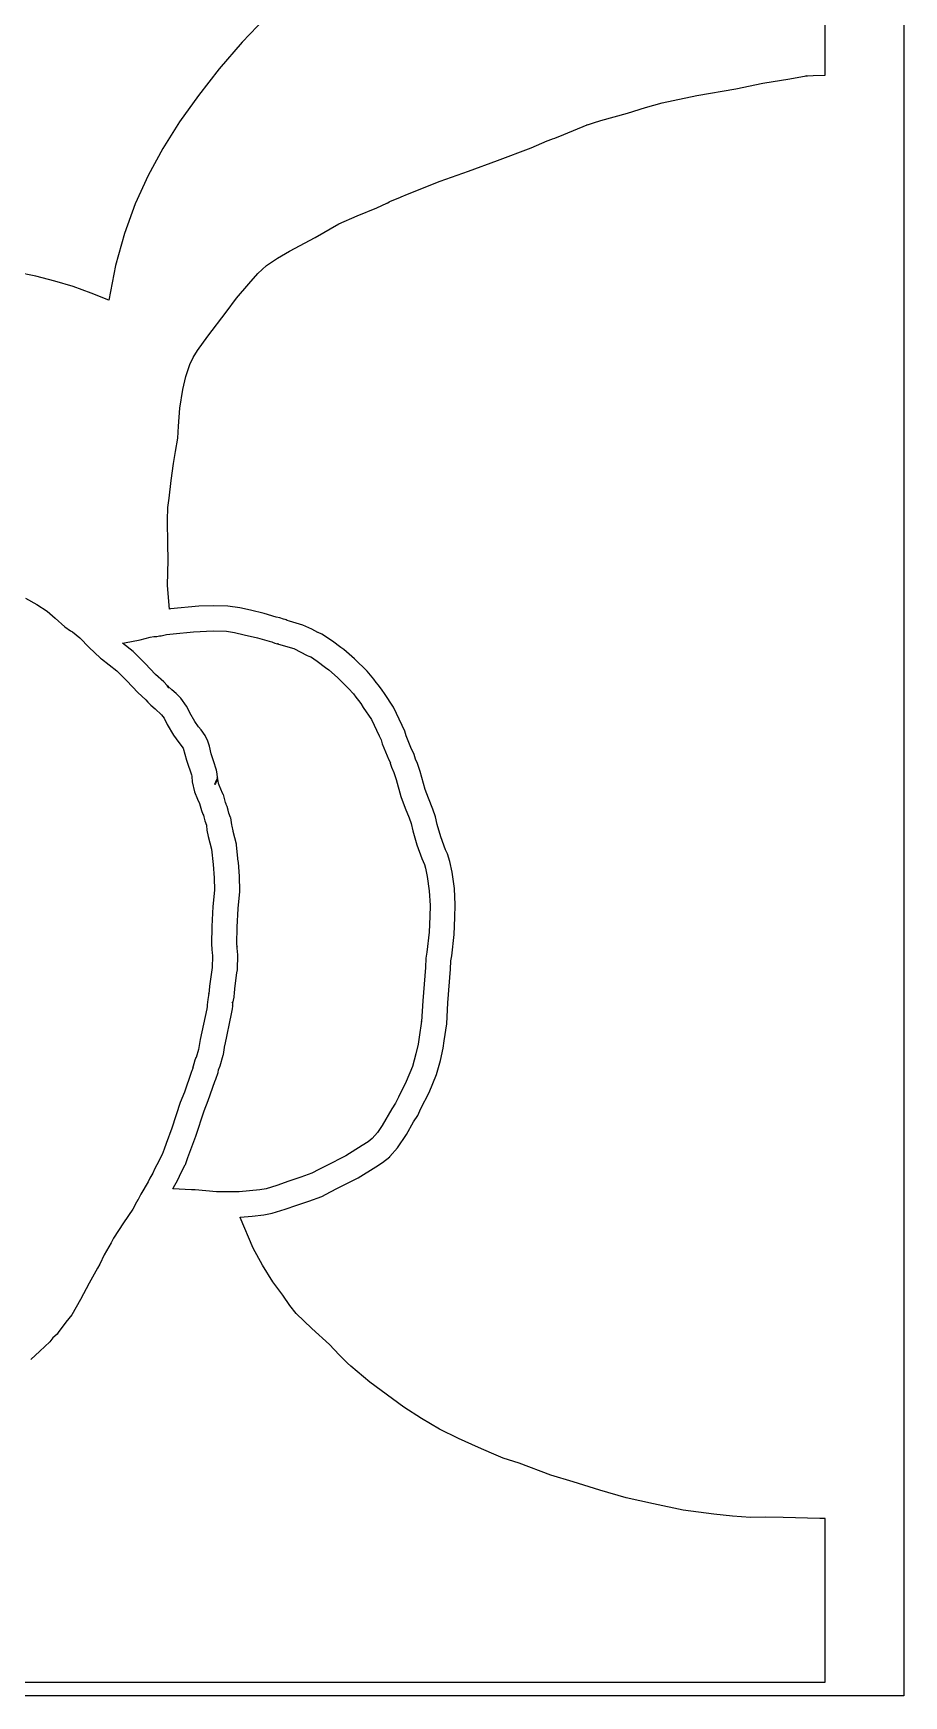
# Model space of a CAD drawing. Extents: x 2 to 598, y 1588 to 7998.
# Drawn here: x 432.1 to 598, y 2380.9 to 2697.9 of the extents above; entities that cross this region are included whole.
import ezdxf

# ---------------------------------------------------------------- set-up
doc = ezdxf.new("R2010")
doc.units = 0

msp = doc.modelspace()

# ---------------------------------------------------------------- linework, layer by layer
at = {"layer": 'Calque 1'}
for p, q in [((583.00372, 2689.8881), (583.00545, 2749.5838)), ((476.322825, 2700.717356), (471.947434, 2696.204113)), ((471.947434, 2696.204113), (467.56855, 2691.0758)), ((467.56855, 2691.0758), (463.588394, 2685.98601)), ((565.98357, 2687.2773), (571.1171, 2688.3796)), ((571.1171, 2688.3796), (576.3049, 2689.2018)), ((576.3049, 2689.2018), (579.39929, 2689.7681)), ((579.352175, 2689.7539), (579.67937, 2689.7811)), ((579.39929, 2689.7681), (579.352175, 2689.7539)), ((579.67937, 2689.7811), (580.7713, 2689.8271)), ((580.7713, 2689.8271), (583.00372, 2689.8881)), ((463.588394, 2685.98601), (459.99998, 2680.965839)), ((548.759922, 2683.709575), (551.96013, 2684.6129)), ((551.96013, 2684.6129), (554.052, 2685.0232)), ((554.052, 2685.0232), (558.57523, 2686.0112)), ((558.57523, 2686.0112), (565.98357, 2687.2773)), ((540.26369, 2681.2126), (545.35279, 2682.6621)), ((545.35279, 2682.6621), (548.759922, 2683.709575)), ((459.99998, 2680.965839), (456.799679, 2675.920227)), ((531.50764, 2677.8784), (533.20159, 2678.5678)), ((533.20159, 2678.5678), (537.65558, 2680.41)), ((537.624327, 2680.392397), (537.921487, 2680.4863)), ((537.65558, 2680.41), (537.624327, 2680.392397)), ((537.921487, 2680.4863), (538.90357, 2680.7981)), ((538.90357, 2680.7981), (540.26369, 2681.2126)), ((456.799679, 2675.920227), (453.983862, 2670.754112)), ((520.5512, 2673.6324), (526.97251, 2676.0477)), ((526.97251, 2676.0477), (530.03951, 2677.3417)), ((530.03951, 2677.3417), (530.95883, 2677.7024)), ((530.95883, 2677.7024), (531.05443, 2677.7224)), ((531.05443, 2677.7224), (531.50764, 2677.8784)), ((515.03319, 2671.5948), (520.5512, 2673.6324)), ((453.983862, 2670.754112), (451.548901, 2665.372434)), ((503.13779, 2667.0457), (509.65832, 2669.7013)), ((509.65832, 2669.7013), (515.03319, 2671.5948)), ((499.68326, 2665.5515), (499.92356, 2665.706)), ((499.923, 2665.73), (500.08216, 2665.803)), ((499.92356, 2665.706), (499.923, 2665.73)), ((500.08216, 2665.803), (500.5263, 2665.983087)), ((500.5263, 2665.983087), (501.65054, 2666.4448)), ((501.65054, 2666.4448), (502.6541, 2666.8504)), ((502.6541, 2666.8504), (502.98225, 2666.9827)), ((502.98225, 2666.9827), (502.988845, 2666.9842)), ((502.988845, 2666.9842), (503.13779, 2667.0457)), ((451.548901, 2665.372434), (449.491164, 2659.68013)), ((490.32312, 2661.5306), (493.811203, 2663.061125)), ((493.811203, 2663.061125), (497.56351, 2664.608)), ((497.56351, 2664.608), (499.49724, 2665.4565)), ((499.49724, 2665.4565), (499.56544, 2665.4895)), ((499.56544, 2665.4895), (499.68326, 2665.5515)), ((449.491164, 2659.68013), (447.807024, 2653.582139)), ((485.8035, 2658.9344), (490.32312, 2661.5306)), ((478.655633, 2654.993497), (480.939758, 2656.302925)), ((480.939758, 2656.302925), (485.8035, 2658.9344)), ((447.807024, 2653.582139), (446.49285, 2646.9834)), ((474.897495, 2652.060837), (476.54154, 2653.5849)), ((476.54154, 2653.5849), (478.655633, 2654.993497)), ((432.582555, 2651.56275), (428.882045, 2652.352388)), ((436.202455, 2650.633242), (432.582555, 2651.56275)), ((439.733181, 2649.561654), (436.202455, 2650.633242)), ((470.85299, 2647.3413), (473.20065, 2650.1101)), ((473.20065, 2650.1101), (474.897495, 2652.060837)), ((443.166168, 2648.345776), (439.733181, 2649.561654)), ((446.49285, 2646.9834), (443.166168, 2648.345776)), ((468.85208, 2644.7048), (470.85299, 2647.3413)), ((465.36134, 2640.1226), (468.85208, 2644.7048)), ((462.568938, 2636.054684), (463.386388, 2637.379375)), ((463.386388, 2637.379375), (465.36134, 2640.1226)), ((461.157003, 2632.437112), (461.92331, 2634.7323)), ((461.92331, 2634.7323), (462.568938, 2636.054684)), ((460.60452, 2629.9605), (461.157003, 2632.437112)), ((460.049, 2626.4175), (460.60452, 2629.9605)), ((459.82059, 2622.9909), (460.049, 2626.4175)), ((459.63404, 2620.6871), (459.82059, 2622.9909)), ((458.81032, 2615.8296), (459.246743, 2618.157962)), ((459.246743, 2618.157962), (459.63404, 2620.6871)), ((458.367785, 2612.612987), (458.81032, 2615.8296)), ((458.0145, 2609.2418), (458.367785, 2612.612987)), ((457.78764, 2607.4755), (458.0145, 2609.2418)), ((457.71834, 2605.0261), (457.78764, 2607.4755)), ((457.73384, 2600.4594), (457.71834, 2605.0261)), ((457.81654, 2597.4994), (457.73384, 2600.4594)), ((457.71784, 2592.569), (457.81654, 2597.4994)), ((430.65725, 2590.1593), (432.763075, 2588.985637)), ((458.0434, 2588.0891), (457.71784, 2592.569)), ((432.763075, 2588.985637), (434.7309, 2587.6721)), ((434.7309, 2587.6721), (436.254482, 2586.3478)), ((436.254482, 2586.3478), (438.10589, 2584.7136)), ((458.23874, 2588.1101), (458.0434, 2588.0891)), ((463.634561, 2588.621188), (458.23874, 2588.1101)), ((466.393923, 2588.723773), (463.634561, 2588.621188)), ((469.18534, 2588.6693), (466.393923, 2588.723773)), ((471.50665, 2588.3427), (469.18534, 2588.6693)), ((473.48896, 2587.8554), (471.50665, 2588.3427)), ((476.12032, 2587.2425), (473.48896, 2587.8554)), ((478.41527, 2586.5588), (476.12032, 2587.2425)), ((479.0881, 2586.4125), (478.41527, 2586.5588)), ((479.83017, 2586.1888), (479.0881, 2586.4125)), ((438.10589, 2584.7136), (439.22055, 2583.9586)), ((439.22055, 2583.9586), (439.55748, 2583.7462)), ((439.55748, 2583.7462), (440.95585, 2582.598)), ((456.48482, 2583.0054), (457.47132, 2583.2219)), ((457.47132, 2583.2219), (458.78545, 2583.3568)), ((458.78545, 2583.3568), (462.632775, 2583.750525)), ((462.632775, 2583.750525), (466.42685, 2583.9356)), ((466.42685, 2583.9356), (466.42685, 2583.9325)), ((466.42685, 2583.9325), (468.91352, 2583.8855)), ((468.91352, 2583.8855), (470.472032, 2583.651325)), ((470.472032, 2583.651325), (472.29987, 2583.2091)), ((472.29987, 2583.2091), (474.83977, 2582.621)), ((480.08856, 2586.1018), (479.83017, 2586.1888)), ((480.27821, 2586.0238), (480.08856, 2586.1018)), ((480.50403, 2585.9179), (480.27821, 2586.0238)), ((480.97274, 2585.7892), (480.50403, 2585.9179)), ((483.50798, 2585.0544), (480.97274, 2585.7892)), ((485.19677, 2584.2358), (483.50798, 2585.0544)), ((486.33003, 2583.6028), (485.19677, 2584.2358)), ((486.427355, 2583.595575), (486.33003, 2583.6028)), ((487.08709, 2583.3155), (486.427355, 2583.595575)), ((489.16345, 2582.0055), (487.08709, 2583.3155)), ((440.95585, 2582.598), (442.79191, 2580.7919)), ((442.79191, 2580.7919), (444.88481, 2578.7956)), ((451.16086, 2579.9954), (449.12894, 2581.5875)), ((449.12894, 2581.5875), (449.137, 2581.58)), ((449.137, 2581.58), (449.47754, 2581.673)), ((449.47754, 2581.673), (452.48976, 2582.2156)), ((451.19396, 2579.9634), (451.16086, 2579.9954)), ((452.48976, 2582.2156), (454.40748, 2582.708)), ((454.40748, 2582.708), (455.07875, 2582.8434)), ((455.07875, 2582.8434), (455.12625, 2582.8434)), ((455.12625, 2582.8434), (455.473, 2582.8834)), ((455.473, 2582.8834), (455.6301, 2582.8934)), ((455.6301, 2582.8934), (456.16598, 2582.9604)), ((456.16598, 2582.9604), (456.17838, 2582.9704)), ((456.17838, 2582.9704), (456.48482, 2583.0054)), ((474.83977, 2582.621), (477.06031, 2581.9585)), ((477.06031, 2581.9585), (477.60291, 2581.8407)), ((477.60291, 2581.8407), (477.69951, 2581.7817)), ((477.69951, 2581.7817), (478.16667, 2581.591)), ((478.16667, 2581.591), (478.64933, 2581.4577)), ((478.64933, 2581.4577), (478.58523, 2581.5137)), ((478.58523, 2581.5137), (478.78263, 2581.4777)), ((478.78263, 2581.4777), (478.65189, 2581.4567)), ((478.65189, 2581.4567), (479.70661, 2581.1648)), ((479.70661, 2581.1648), (481.75248, 2580.5901)), ((481.75248, 2580.5901), (484.32958, 2579.2419)), ((490.72873, 2580.757), (489.16345, 2582.0055)), ((491.32405, 2580.358), (490.72873, 2580.757)), ((493.32237, 2578.6078), (491.32405, 2580.358)), ((444.88481, 2578.7956), (444.92611, 2578.7566)), ((444.92611, 2578.7566), (445.11473, 2578.6089)), ((445.11473, 2578.6089), (448.04685, 2576.3103)), ((453.46514, 2577.7449), (451.19396, 2579.9634)), ((455.43401, 2575.6231), (453.46514, 2577.7449)), ((484.32958, 2579.2419), (484.921777, 2579.0002)), ((484.921777, 2579.0002), (484.9466, 2579.0207)), ((484.9466, 2579.0207), (486.22125, 2578.180637)), ((486.22125, 2578.180637), (487.7857, 2576.9604)), ((487.7857, 2576.9604), (488.43321, 2576.5227)), ((495.72636, 2576.2255), (493.32237, 2578.6078)), ((448.04685, 2576.3103), (449.924087, 2574.442737)), ((449.924087, 2574.442737), (452.02025, 2572.2118)), ((456.96415, 2574.2128), (455.43401, 2575.6231)), ((457.63543, 2573.5203), (456.96415, 2574.2128)), ((488.43321, 2576.5227), (490.06773, 2575.0732)), ((490.06773, 2575.0732), (492.2123, 2572.9461)), ((497.03894, 2574.7517), (495.72636, 2576.2255)), ((497.44977, 2574.1124), (497.03894, 2574.7517)), ((497.88333, 2573.6039), (497.44977, 2574.1124)), ((452.02025, 2572.2118), (453.56641, 2570.7856)), ((453.56641, 2570.7856), (453.97103, 2570.3742)), ((457.912417, 2573.147075), (457.63543, 2573.5203)), ((457.71397, 2573.4826), (457.693684, 2573.4829)), ((457.693684, 2573.4829), (457.92068, 2573.14)), ((458.53873, 2572.6821), (457.71397, 2573.4826)), ((457.983505, 2573.043441), (457.912417, 2573.147075)), ((457.92068, 2573.14), (457.983505, 2573.043441)), ((459.326507, 2572.019325), (458.53873, 2572.6821)), ((460.19806, 2571.1536), (459.326507, 2572.019325)), ((460.21926, 2571.1246), (460.19806, 2571.1536)), ((461.33754, 2569.5506), (460.21926, 2571.1246)), ((492.2123, 2572.9461), (493.15798, 2571.9116)), ((493.15798, 2571.9116), (493.56468, 2571.278)), ((493.56468, 2571.278), (494.08041, 2570.66)), ((494.08041, 2570.66), (494.50622, 2570.1065)), ((498.61559, 2572.6092), (497.88333, 2573.6039)), ((499.01763, 2571.9699), (498.61559, 2572.6092)), ((500.74001, 2569.4099), (499.01763, 2571.9699)), ((453.97103, 2570.3742), (454.499541, 2569.762912)), ((454.499541, 2569.762912), (455.32806, 2569.0797)), ((455.32806, 2569.0797), (455.327, 2569.08)), ((455.327, 2569.08), (456.57963, 2567.955)), ((456.57963, 2567.955), (457.05712, 2567.3142)), ((461.35044, 2569.5326), (461.33754, 2569.5506)), ((461.92509, 2568.3399), (461.35044, 2569.5326)), ((462.91831, 2566.6454), (461.92509, 2568.3399)), ((494.50622, 2570.1065), (495.008, 2569.3123)), ((495.008, 2569.3123), (496.54692, 2567.0519)), ((500.75141, 2569.3939), (500.74001, 2569.4099)), ((500.76141, 2569.3759), (500.75141, 2569.3939)), ((502.44141, 2565.8655), (500.76141, 2569.3759)), ((457.05712, 2567.3142), (457.63487, 2566.1153)), ((457.63487, 2566.1153), (458.83376, 2564.0648)), ((463.62989, 2565.6238), (462.91831, 2566.6454)), ((464.137844, 2565.038837), (463.62989, 2565.6238)), ((464.87994, 2563.9867), (464.137844, 2565.038837)), ((496.54692, 2567.0519), (498.02952, 2563.9348)), ((502.91838, 2564.8314), (502.44141, 2565.8655)), ((503.17108, 2563.9472), (502.91838, 2564.8314)), ((458.83376, 2564.0648), (459.82388, 2562.6494)), ((459.82388, 2562.6494), (460.70083, 2561.56)), ((460.70083, 2561.56), (461.32353, 2559.2568)), ((465.392271, 2562.915814), (464.87994, 2563.9867)), ((465.68993, 2561.954062), (465.392271, 2562.915814)), ((465.99202, 2560.5083), (465.68993, 2561.954062)), ((498.02952, 2563.9348), (498.03, 2563.93)), ((498.03, 2563.93), (498.4031, 2563.1466)), ((498.4031, 2563.1466), (498.60878, 2562.3937)), ((498.60878, 2562.3937), (499.85056, 2559.3752)), ((504.22011, 2561.4022), (503.17108, 2563.9472)), ((504.70535, 2560.4002), (504.22011, 2561.4022)), ((461.32353, 2559.2568), (461.38143, 2559.0816)), ((461.38143, 2559.0816), (462.23977, 2556.4772)), ((466.45651, 2559.171187), (465.99202, 2560.5083)), ((467.0209, 2557.3612), (466.45651, 2559.171187)), ((499.85056, 2559.3752), (500.17715, 2558.7541)), ((500.17715, 2558.7541), (500.128683, 2558.843667)), ((500.128683, 2558.843667), (500.133286, 2558.735488)), ((500.133286, 2558.735488), (500.36474, 2557.9443)), ((500.36474, 2557.9443), (500.81536, 2556.9485)), ((504.71535, 2560.3872), (504.70535, 2560.4002)), ((504.71535, 2560.3772), (504.71535, 2560.3872)), ((504.96236, 2559.4491), (504.71535, 2560.3772)), ((505.31893, 2558.6642), (504.96236, 2559.4491)), ((505.845, 2557.15), (505.31893, 2558.6642)), ((462.23977, 2556.4772), (462.32397, 2556.2224)), ((462.32397, 2556.2224), (462.34567, 2556.1284)), ((462.34567, 2556.1284), (462.34567, 2556.1114)), ((462.34567, 2556.1114), (462.40977, 2555.1905)), ((462.40977, 2555.1905), (462.41, 2555.19)), ((462.41, 2555.19), (462.41, 2555.17)), ((462.41, 2555.17), (462.8415, 2553.2522)), ((466.706, 2554.68), (466.8972, 2555.1451)), ((466.70608, 2554.6788), (466.706, 2554.68)), ((466.817447, 2554.85795), (466.70608, 2554.6788)), ((467.06419, 2555.347), (466.817447, 2554.85795)), ((466.8972, 2555.1451), (467.13233, 2555.7125)), ((467.17541, 2556.6569), (467.0209, 2557.3612)), ((467.13189, 2555.7113), (467.06419, 2555.347)), ((467.13233, 2555.7125), (467.13189, 2555.7113)), ((467.20431, 2555.9742), (467.17541, 2556.6569)), ((467.18311, 2555.9072), (467.20431, 2555.9742)), ((467.19911, 2555.8112), (467.18311, 2555.9072)), ((467.219949, 2555.844852), (467.192072, 2555.920908)), ((467.192072, 2555.920908), (467.19911, 2555.8112)), ((467.332395, 2555.365662), (467.219949, 2555.844852)), ((467.440341, 2554.834067), (467.332395, 2555.365662)), ((467.44768, 2554.7105), (467.440341, 2554.834067)), ((467.52988, 2554.5286), (467.44768, 2554.7105)), ((500.81536, 2556.9485), (501.27114, 2555.6266)), ((501.27114, 2555.6266), (501.28114, 2555.6026)), ((501.28114, 2555.6026), (502.13897, 2552.3615)), ((506.77306, 2553.6845), (505.84496, 2557.153)), ((505.84496, 2557.153), (505.845, 2557.15)), ((462.8415, 2553.2522), (462.8415, 2553.2402)), ((462.8415, 2553.2402), (463.398843, 2551.86985)), ((463.398843, 2551.86985), (463.80371, 2551.0362)), ((468.20633, 2553.0176), (467.52988, 2554.5286)), ((468.31743, 2552.769), (468.20633, 2553.0176)), ((468.33443, 2552.711), (468.31743, 2552.769)), ((468.7587, 2551.234), (468.33443, 2552.711)), ((502.13897, 2552.3615), (502.14897, 2552.3325)), ((502.14897, 2552.3325), (502.98458, 2550.1047)), ((507.424733, 2552.01425), (506.77306, 2553.6845)), ((508.27478, 2549.969), (507.424733, 2552.01425)), ((463.80371, 2551.0362), (464.17165, 2549.6968)), ((464.17165, 2549.6968), (464.43468, 2548.9619)), ((464.43468, 2548.9619), (464.52308, 2548.7888)), ((464.52308, 2548.7888), (464.61768, 2548.4638)), ((464.61768, 2548.4638), (464.80319, 2547.7176)), ((468.769, 2551.2), (468.7587, 2551.234)), ((468.76888, 2551.199), (468.769, 2551.2)), ((468.8774, 2550.8838), (468.76888, 2551.199)), ((468.9038, 2550.8468), (468.8774, 2550.8838)), ((469.07175, 2550.4453), (468.9038, 2550.8468)), ((469.27122, 2549.7787), (469.07175, 2550.4453)), ((469.41333, 2549.1792), (469.27122, 2549.7787)), ((469.73114, 2548.3384), (469.41333, 2549.1792)), ((469.74114, 2548.3044), (469.73114, 2548.3384)), ((469.968, 2546.98), (469.74114, 2548.3044)), ((502.98458, 2550.1047), (503.75611, 2548.3032)), ((503.75611, 2548.3032), (504.11033, 2547.213837)), ((508.27478, 2549.957), (508.27478, 2549.969)), ((508.741538, 2548.505987), (508.27478, 2549.957)), ((509.09902, 2547.0042), (508.741538, 2548.505987)), ((464.80319, 2547.7176), (465.10705, 2546.9218)), ((465.10705, 2546.9218), (465.14525, 2546.8588)), ((465.14525, 2546.8588), (465.21145, 2545.941)), ((465.21145, 2545.941), (465.47138, 2544.7277)), ((469.96761, 2546.9516), (469.968, 2546.98)), ((469.98781, 2546.6942), (469.96761, 2546.9516)), ((470.18573, 2545.7982), (469.98781, 2546.6942)), ((470.21003, 2545.7012), (470.18573, 2545.7982)), ((470.81619, 2543.3029), (470.21003, 2545.7012)), ((504.11033, 2547.213837), (504.4341, 2545.813)), ((504.4341, 2545.813), (505.24025, 2543.1258)), ((509.79769, 2544.6731), (509.09902, 2547.0042)), ((465.47138, 2544.7277), (466.08685, 2542.3299)), ((466.08685, 2542.3299), (466.38605, 2539.4215)), ((470.84719, 2543.1773), (470.81619, 2543.3029)), ((470.85799, 2543.0833), (470.84719, 2543.1773)), ((471.1913, 2539.9698), (470.85799, 2543.0833)), ((505.24025, 2543.1258), (506.18283, 2540.5265)), ((510.68859, 2542.219), (509.79769, 2544.6731)), ((511.02965, 2541.4355), (510.68859, 2542.219)), ((466.38605, 2539.4215), (466.613575, 2536.858875)), ((471.2013, 2539.868), (471.1913, 2539.9698)), ((471.4447, 2537.1033), (471.2013, 2539.868)), ((506.18283, 2540.5265), (506.67583, 2539.3896)), ((506.67583, 2539.3896), (506.87995, 2538.693)), ((511.52988, 2539.9431), (511.02965, 2541.4355)), ((511.95518, 2537.9236), (511.52988, 2539.9431)), ((466.613575, 2536.858875), (466.65735, 2534.5175)), ((471.486, 2534.35), (471.4447, 2537.1033)), ((506.87995, 2538.693), (507.20758, 2537.1122)), ((507.20758, 2537.1122), (507.56208, 2534.3744)), ((512.362562, 2534.790762), (511.95518, 2537.9236)), ((466.65735, 2534.5175), (466.34988, 2531.3952)), ((471.17173, 2531.0245), (471.48644, 2534.2667)), ((471.48644, 2534.2667), (471.486, 2534.35)), ((507.56208, 2534.3744), (507.72848, 2531.558)), ((512.54532, 2531.6976), (512.362562, 2534.790762)), ((466.34988, 2531.3952), (466.16436, 2527.5918)), ((470.9981, 2527.4469), (471.17173, 2531.0245)), ((507.663, 2529.46), (507.54104, 2526.4653)), ((507.66388, 2529.4651), (507.663, 2529.46)), ((507.72848, 2531.558), (507.66388, 2529.4651)), ((512.34119, 2526.022), (512.48072, 2529.3174)), ((512.48072, 2529.3174), (512.54532, 2531.6976)), ((466.16436, 2527.5918), (466.09826, 2524.2034)), ((470.932, 2524.29), (470.9981, 2527.4469)), ((507.54104, 2526.4653), (507.09611, 2522.6909)), ((466.09826, 2524.2034), (466.12096, 2523.2639)), ((466.12096, 2523.2639), (466.13696, 2523.0654)), ((466.13696, 2523.0654), (466.21086, 2522.6618)), ((470.9489, 2523.6729), (470.907, 2523.8703)), ((470.907, 2523.8703), (470.9437, 2523.7783)), ((470.9318, 2524.2873), (470.932, 2524.29)), ((470.9437, 2523.7783), (470.9318, 2524.2873)), ((470.9489, 2523.6509), (470.9489, 2523.6729)), ((470.9939, 2523.4416), (470.9489, 2523.6509)), ((471.091, 2522.19), (470.9939, 2523.4416)), ((511.86938, 2522.014), (512.34119, 2526.022)), ((466.26716, 2521.9032), (466.19016, 2519.7375)), ((466.21086, 2522.6618), (466.26716, 2521.9032)), ((471.00767, 2519.37), (471.09087, 2522.1223)), ((471.09087, 2522.1223), (471.091, 2522.19)), ((506.90594, 2521.5494), (506.84964, 2519.7686)), ((507.09611, 2522.6909), (506.90594, 2521.5494)), ((511.657, 2519.41), (511.7004, 2521.0482)), ((511.7004, 2521.0482), (511.86938, 2522.014)), ((466.19016, 2519.7375), (465.71835, 2516.1976)), ((470.60769, 2516.2917), (470.93687, 2518.7701)), ((470.93687, 2518.7701), (471.00767, 2519.305)), ((471.00767, 2519.305), (471.00767, 2519.37)), ((506.84964, 2519.7686), (506.32616, 2513.4103)), ((511.13199, 2513.0426), (511.6565, 2519.4107)), ((511.6565, 2519.4107), (511.657, 2519.41)), ((465.38759, 2513.6309), (465.27132, 2512.6377)), ((465.60205, 2514.7822), (465.38759, 2513.6309)), ((465.595903, 2514.820187), (465.582209, 2514.670155)), ((465.582209, 2514.670155), (465.60205, 2514.7822)), ((465.65325, 2515.4008), (465.595903, 2514.820187)), ((465.71835, 2516.1976), (465.65325, 2515.4008)), ((470.174, 2512.94), (470.38639, 2514.0789)), ((470.38639, 2514.0789), (470.47429, 2515.0133)), ((470.47429, 2515.0133), (470.519115, 2515.551712)), ((470.519115, 2515.551712), (470.53169, 2515.7176)), ((470.53169, 2515.7176), (470.60769, 2516.2917)), ((465.16222, 2511.8713), (463.91992, 2506.006)), ((465.25062, 2512.3405), (465.16222, 2511.8713)), ((465.27132, 2512.6377), (465.25062, 2512.3405)), ((468.66581, 2505.0753), (469.91018, 2510.9546)), ((469.91018, 2510.9546), (470.0864, 2511.8987)), ((469.9799, 2513.171), (469.97949, 2513.162)), ((469.97949, 2513.162), (470.00479, 2513.112)), ((470.015, 2513.08), (469.9799, 2513.171)), ((470.00479, 2513.112), (470.01479, 2513.081)), ((470.01479, 2513.081), (470.015, 2513.08)), ((470.0864, 2511.8987), (470.1313, 2512.3937)), ((470.1098, 2512.4241), (470.1269, 2512.5538)), ((470.131, 2512.53), (470.1098, 2512.4241)), ((470.1269, 2512.5538), (470.127, 2512.59)), ((470.127, 2512.59), (470.174, 2512.943)), ((470.131, 2512.52), (470.131, 2512.53)), ((470.1313, 2512.3937), (470.131, 2512.52)), ((470.174, 2512.943), (470.174, 2512.94)), ((506.32616, 2513.4103), (506.1179, 2509.4938)), ((510.9165, 2509.033), (511.13199, 2513.0426)), ((506.118, 2509.5), (505.64413, 2506.4934)), ((506.1179, 2509.4938), (506.118, 2509.5)), ((510.408, 2505.75), (510.9165, 2509.033)), ((463.61245, 2504.1493), (463.16751, 2502.631)), ((463.91992, 2506.006), (463.61245, 2504.1493)), ((468.34282, 2503.1772), (468.65081, 2504.9833)), ((468.65081, 2504.9833), (468.66581, 2505.0753)), ((505.46481, 2505.1193), (505.039, 2503.2807)), ((505.64413, 2506.4934), (505.46481, 2505.1193)), ((509.70331, 2502.052), (510.22627, 2504.3589)), ((510.22627, 2504.3589), (510.40817, 2505.7479)), ((510.40817, 2505.7479), (510.408, 2505.75)), ((462.8084, 2501.8609), (462.48336, 2500.5194)), ((462.8218, 2501.8869), (462.8084, 2501.8609)), ((463.104155, 2502.579163), (462.8218, 2501.8869)), ((463.16751, 2502.631), (463.104155, 2502.579163)), ((467.38883, 2500.2467), (467.72007, 2501.0053)), ((467.72007, 2501.0053), (468.31952, 2503.0403)), ((468.31952, 2503.0403), (468.34282, 2503.1772)), ((504.3977, 2500.8891), (503.200965, 2498.043537)), ((505.039, 2503.2807), (504.3977, 2500.8891)), ((508.97105, 2499.353), (509.70331, 2502.052)), ((462.1841, 2499.7629), (460.90459, 2496.0003)), ((462.385298, 2500.244163), (462.1841, 2499.7629)), ((462.40114, 2500.2305), (462.385298, 2500.244163)), ((462.58046, 2500.6284), (462.40114, 2500.2305)), ((462.48336, 2500.5194), (462.58046, 2500.6284)), ((465.4611, 2494.3909), (466.70134, 2498.046)), ((466.70134, 2498.046), (466.88427, 2498.4625)), ((466.88427, 2498.4625), (466.89427, 2498.4835)), ((466.89427, 2498.4835), (467.36763, 2499.7609)), ((467.36763, 2499.7609), (467.38883, 2500.2467)), ((503.200965, 2498.043537), (501.68623, 2495.0497)), ((507.54275, 2495.9309), (508.96075, 2499.339)), ((508.96075, 2499.339), (508.97105, 2499.353)), ((460.90459, 2496.0003), (460.13255, 2494.0289)), ((501.687, 2495.05), (501.15164, 2493.8872)), ((501.68623, 2495.0497), (501.687, 2495.05)), ((505.98419, 2492.865), (507.54275, 2495.9309)), ((460.13255, 2494.0289), (458.53936, 2489.1578)), ((463.11344, 2487.597), (464.69526, 2492.435)), ((464.69526, 2492.435), (465.4611, 2494.3909)), ((500.45595, 2492.8062), (498.60162, 2489.641525)), ((501.151, 2493.88), (500.45595, 2492.8062)), ((501.15164, 2493.8872), (501.151, 2493.88)), ((504.59565, 2490.339), (505.37286, 2491.5565)), ((505.37286, 2491.5565), (505.98419, 2492.865)), ((458.53936, 2489.1578), (457.43194, 2486.2371)), ((497.694165, 2488.292616), (496.70889, 2487.1574)), ((498.60162, 2489.641525), (497.694165, 2488.292616)), ((503.22069, 2487.923313), (504.59565, 2490.339)), ((457.03455, 2485.1085), (456.67539, 2484.1302)), ((457.43194, 2486.2371), (457.03455, 2485.1085)), ((461.96261, 2484.5538), (463.11344, 2487.597)), ((494.80565, 2485.8263), (491.68594, 2483.8517)), ((495.905958, 2486.505425), (494.80565, 2485.8263)), ((496.70889, 2487.1574), (495.905958, 2486.505425)), ((500.06982, 2483.7048), (501.52968, 2485.3502)), ((501.52968, 2485.3502), (503.22069, 2487.923313)), ((455.66254, 2482.1629), (455.23052, 2481.2844)), ((456.67539, 2484.1302), (455.66254, 2482.1629)), ((460.01031, 2480.0548), (461.06193, 2482.1188)), ((461.06193, 2482.1188), (461.11563, 2482.2252)), ((461.11563, 2482.2252), (461.59881, 2483.5202)), ((461.59881, 2483.5202), (461.96261, 2484.5538)), ((487.92235, 2481.9588), (486.53173, 2481.2239)), ((491.68594, 2483.8517), (487.92235, 2481.9588)), ((494.0512, 2479.6561), (497.37761, 2481.7542)), ((497.37761, 2481.7542), (498.65299, 2482.5562)), ((498.65299, 2482.5562), (498.663, 2482.56)), ((498.663, 2482.56), (500.05982, 2483.6948)), ((500.05982, 2483.6948), (500.06982, 2483.7048)), ((453.98822, 2478.8804), (452.62293, 2476.5441)), ((454.29983, 2479.6029), (453.98822, 2478.8804)), ((454.87757, 2480.5713), (454.29983, 2479.6029)), ((455.23052, 2481.2844), (454.87757, 2480.5713)), ((459.11739, 2478.2571), (459.57937, 2479.1795)), ((459.57937, 2479.1795), (459.96901, 2479.9738)), ((459.96901, 2479.9738), (460.01031, 2480.0548)), ((480.79565, 2479.0132), (478.54372, 2478.211013)), ((483.125115, 2479.780188), (480.79565, 2479.0132)), ((485.20468, 2480.5465), (483.125115, 2479.780188)), ((486.53173, 2481.2239), (485.20468, 2480.5465)), ((490.09124, 2477.6588), (494.0512, 2479.6561)), ((452.046164, 2475.442513), (451.77027, 2475.0383)), ((452.05862, 2475.4295), (452.046164, 2475.442513)), ((452.62293, 2476.5441), (452.05862, 2475.4295)), ((458.70036, 2477.5657), (459.11739, 2478.2571)), ((462.27947, 2477.4019), (458.70036, 2477.5657)), ((462.53268, 2477.3909), (462.27947, 2477.4019)), ((462.94661, 2477.3529), (462.53268, 2477.3909)), ((467.02491, 2476.9772), (462.94661, 2477.3529)), ((471.32749, 2476.9777), (467.02491, 2476.9772)), ((475.27196, 2477.3854), (471.32749, 2476.9777)), ((476.51529, 2477.5859), (475.27196, 2477.3854)), ((478.54372, 2478.211013), (476.51529, 2477.5859)), ((484.643093, 2475.204063), (487.11467, 2476.1256)), ((487.11467, 2476.1256), (488.77969, 2476.9648)), ((488.77969, 2476.9648), (490.09124, 2477.6588)), ((451.07832, 2473.6962), (449.309838, 2471.07945)), ((451.77027, 2475.0383), (451.07832, 2473.6962)), ((471.52493, 2472.1687), (473.808643, 2472.333188)), ((473.808643, 2472.333188), (476.03783, 2472.6317)), ((476.03783, 2472.6317), (477.64083, 2472.9041)), ((477.64083, 2472.9041), (480.14766, 2473.6627)), ((480.14766, 2473.6627), (482.36044, 2474.459)), ((482.36044, 2474.459), (484.643093, 2475.204063)), ((449.309838, 2471.07945), (447.41498, 2468.172)), ((471.54593, 2472.1057), (471.51493, 2472.1687)), ((471.51493, 2472.1687), (471.52493, 2472.1687)), ((474.05069, 2466.2673), (471.54593, 2472.1057)), ((446.95402, 2467.2951), (445.5939, 2465.0017)), ((447.41498, 2468.172), (446.95402, 2467.2951)), ((475.781473, 2462.9912), (474.05069, 2466.2673)), ((444.80687, 2463.1894), (444.35367, 2462.4246)), ((445.5939, 2465.0017), (444.80687, 2463.1894)), ((477.78173, 2459.8279), (475.781473, 2462.9912)), ((442.78458, 2459.602), (441.12442, 2456.47395)), ((444.354, 2462.42), (442.78458, 2459.602)), ((444.35367, 2462.4246), (444.354, 2462.42)), ((479.66017, 2457.2606), (477.78173, 2459.8279)), ((441.12442, 2456.47395), (439.49021, 2453.5595)), ((480.994535, 2455.351163), (479.66017, 2457.2606)), ((439.49021, 2453.5595), (438.28822, 2452.1307)), ((482.1918, 2453.8117), (480.994535, 2455.351163)), ((485.227841, 2450.938575), (482.1918, 2453.8117)), ((436.84748, 2450.1432), (436.635682, 2449.862)), ((438.28822, 2452.1307), (436.84748, 2450.1432)), ((488.57694, 2447.858), (485.227841, 2450.938575)), ((435.26618, 2448.4146), (433.37379, 2446.5946)), ((435.87234, 2449.1247), (435.26618, 2448.4146)), ((436.65421, 2449.8796), (435.87234, 2449.1247)), ((436.635682, 2449.862), (436.65421, 2449.8796)), ((490.395221, 2445.909337), (488.57694, 2447.858)), ((433.37379, 2446.5946), (431.64056, 2445.0381)), ((491.97621, 2444.296), (490.395221, 2445.909337)), ((492.65317, 2443.7689), (491.97621, 2444.296)), ((496.25089, 2440.6833), (492.65317, 2443.7689)), ((502.736326, 2435.931588), (496.25089, 2440.6833)), ((506.093353, 2433.760542), (502.736326, 2435.931588)), ((509.53899, 2431.7531), (506.093353, 2433.760542)), ((513.162364, 2429.949725), (509.53899, 2431.7531)), ((516.97833, 2428.2701), (513.162364, 2429.949725)), ((519.408743, 2427.167025), (516.97833, 2428.2701)), ((521.63283, 2426.2402), (519.408743, 2427.167025)), ((524.72463, 2425.2646), (521.63283, 2426.2402)), ((530.76354, 2422.9975), (524.72463, 2425.2646)), ((535.01909, 2421.7263), (530.76354, 2422.9975)), ((540.096849, 2420.137188), (535.01909, 2421.7263)), ((545.08979, 2418.68), (540.096849, 2420.137188)), ((550.29515, 2417.4919), (545.08979, 2418.68)), ((555.95941, 2416.322), (550.29515, 2417.4919)), ((561.81073, 2415.522), (555.95941, 2416.322)), ((565.344535, 2415.1342), (561.81073, 2415.522)), ((568.82839, 2414.9216), (565.344535, 2415.1342)), ((571.715224, 2414.96755), (568.82839, 2414.9216)), ((574.997, 2414.8956), (571.715224, 2414.96755)), ((582.02397, 2414.708), (574.997, 2414.8956)), ((582.996, 2414.69), (582.02397, 2414.708)), ((582.996, 2383.48), (582.996, 2414.69)), ((272.55165, 2383.4821), (582.996, 2383.48))]:
    msp.add_line(p, q, dxfattribs=at)
at = {"layer": 'coupe'}
for p, q in [((598, 3172.03), (598, 2380.92)), ((598, 2380.92), (408.014, 2380.92))]:
    msp.add_line(p, q, dxfattribs=at)

doc.saveas('drawing.dxf')
